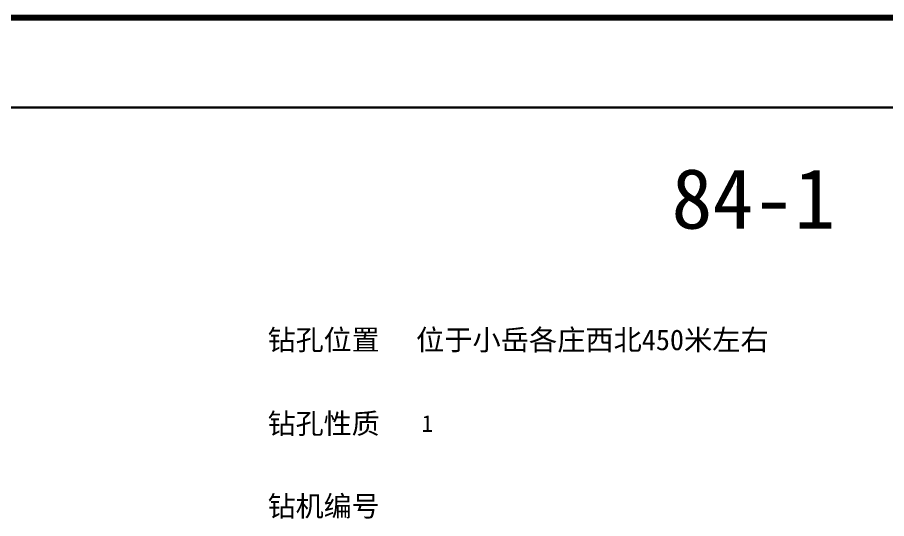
# Model space of a CAD drawing. Header units: inches. Extents: x -27 to 109, y -724 to 26.
# Drawn here: x 3.04 to 31.94, y 9.63 to 26.3 of the extents above; entities that cross this region are included whole.
import ezdxf

# ---------------------------------------------------------------- set-up
doc = ezdxf.new("R2010")
doc.units = ezdxf.units.IN
doc.header["$MEASUREMENT"] = 0
doc.layers.get('0').update_dxf_attribs({"lineweight": 0})
doc.styles.add('宋体', font='')
doc.styles.add('黑体', font='')
doc.styles.get('宋体').set_extended_font_data('宋体')
doc.styles.get('黑体').set_extended_font_data('黑体')

msp = doc.modelspace()

# ---------------------------------------------------------------- linework, layer by layer
at = {"lineweight": 100}
msp.add_line((-26.918, 26.296), (108.882, 26.296), dxfattribs=at)
at = {"lineweight": 30}
msp.add_line((-23.918, 23.296), (105.882, 23.296), dxfattribs=at)

# ---------------------------------------------------------------- texts
at = {"color": 7}
for s, height, style, p in [('84-1', 2, '黑体', (24.786, 19.27)), ('位于小岳各庄西北450米左右', 0.68757, '宋体', (16.296, 15.228)), ('1', 0.558, '宋体', (16.481, 12.511))]:
    msp.add_text(s, height=height, dxfattribs=dict(at, style=style)).set_placement(p)
at = {"style": '宋体'}
for s, p in [('钻孔位置', (11.364, 15.231)), ('钻孔性质', (11.364, 12.447)), ('钻机编号', (11.364, 9.7))]:
    msp.add_text(s, height=0.682, dxfattribs=at).set_placement(p)

doc.saveas('drawing.dxf')
